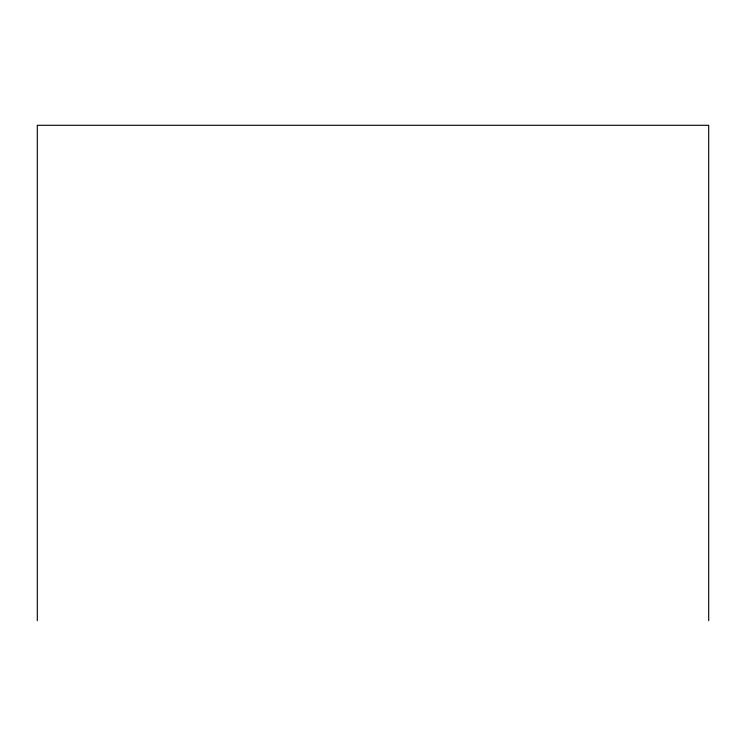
<?xml version="1.0" encoding="UTF-8"?>
<svg xmlns="http://www.w3.org/2000/svg" width="746" height="746" viewBox="0 0 746 746"><rect width="100%" height="100%" fill="white"/><g stroke="black" fill="none" stroke-linecap="round" stroke-linejoin="round"><path stroke-width="1.12" d="M708.7 620.7L708.7 125.3L37.3 125.3L37.3 620.7"/></g></svg>
